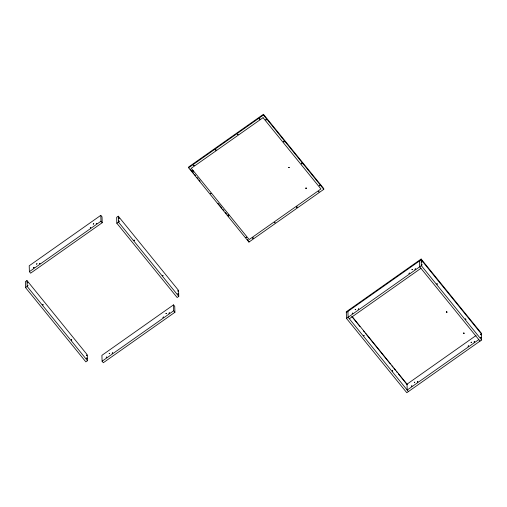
<?xml version="1.0" encoding="UTF-8"?>
<svg xmlns="http://www.w3.org/2000/svg" width="507" height="507" viewBox="0 0 507 507"><rect width="100%" height="100%" fill="white"/><g stroke="black" fill="none" stroke-linecap="round" stroke-linejoin="round"><path stroke-width="0.76" d="M192.47 170.618L192.85 170.973L193.148 170.618M302.045 163.039L301.392 163.115M306.443 187.882L305.765 187.882M215.912 149.311L215.285 149.311M259.85 118.353L259.223 118.346M228.796 214.721L228.169 214.715M253.126 237.51L252.499 237.51M446.952 311.577L446.325 311.577M284.135 141.219L283.597 141.219M297.02 206.622L296.481 206.622M100.811 215.329L29.21 265.782L29.387 271.67L30.61 273.178L102.205 222.725L102.034 216.838L100.811 215.329L100.982 221.217L102.205 222.725M29.387 271.67L100.982 221.217M26.979 280.542L25.35 281.689L25.527 287.577L85.841 361.865L87.47 360.718L87.293 354.83L26.979 280.542L27.15 286.43L87.47 360.718M118.283 216.197L116.654 217.345L116.832 223.232L177.146 297.52L178.775 296.373L178.597 290.486L118.283 216.197L118.461 222.085L178.775 296.373M263.444 114.29L188.591 167.037L188.61 167.785L248.931 242.08L323.783 189.326L323.758 188.579L263.444 114.29L263.463 115.038L323.783 189.326M188.61 167.785L263.463 115.038M25.527 287.577L27.15 286.43M116.832 223.232L118.461 222.085M173.514 304.878L101.913 355.337L102.091 361.225L103.314 362.733L174.915 312.274L174.738 306.386L173.514 304.878L173.692 310.766L174.915 312.274M102.091 361.225L173.692 310.766M421.14 259.033L346.281 311.786L346.484 318.421L406.798 392.71L481.65 339.963L481.454 333.327L421.14 259.033L421.336 265.668L481.65 339.963M346.306 312.534L421.159 259.78L481.473 334.075M346.484 318.421L421.336 265.668M349.336 318.783L420.93 268.323M476.041 335.526L406.842 384.293L398.363 373.849M478.798 339.595L407.197 390.054L407.026 384.167M464 332.839L463.588 332.833M480.021 341.11L419.707 266.815L419.53 260.928M351.921 316.298L407.254 384.445M351.972 316.71L359.951 326.54M363.443 330.843L364.444 332.066M365.439 333.295L390.384 364.02M391.879 365.864L392.874 367.093M393.876 368.316L395.371 370.161M396.366 371.39L397.368 372.62M408.427 391.562L348.106 317.274L347.935 311.387M190.087 168.882L193.573 173.179M194.574 174.408L195.569 175.637M197.065 177.475L198.06 178.705M199.061 179.934L200.056 181.164M218.004 203.263L221.99 208.174M222.985 209.404L223.986 210.633M225.476 212.477L226.477 213.701M227.472 214.93L228.467 216.159M247.41 239.488L248.411 240.717M248.905 241.332L248.931 242.08M192.495 171.36L193.167 171.448L192.495 171.36M193.408 165.314L194.08 165.396L193.408 165.314M210.329 193.332L211.001 193.414L210.329 193.332M215.285 149.895L215.957 149.983L215.285 149.895M228.169 215.298L228.841 215.386L228.169 215.298M237.346 134.349L238.017 134.437L237.346 134.349M246.003 237.27L246.675 237.352L246.003 237.27M252.499 238.094L253.17 238.182L252.499 238.094M259.223 118.936L259.895 119.018L259.223 118.936M265.719 119.76L266.39 119.842L265.719 119.76M274.376 222.674L275.048 222.763L274.376 222.674M283.559 141.726L284.231 141.814L283.559 141.726M288.635 167.411L289.307 167.5L288.635 167.411M296.437 207.135L297.108 207.217L296.437 207.135M301.392 163.698L302.064 163.78L301.392 163.698M305.791 188.547L306.462 188.629L305.791 188.547M318.314 191.716L318.985 191.798L318.314 191.716M319.226 185.663L319.898 185.752L319.226 185.663M446.325 312.16L447.003 312.242L446.325 312.16M463.48 333.289L464.159 333.378L463.48 333.289M33.525 267.873L34.058 267.531L33.525 267.873M36.46 264.115L36.986 263.741L36.46 264.115M39.495 263.665L40.015 263.298L39.521 263.621M90.297 227.865L90.823 227.497L90.322 227.814M93.231 224.107L93.757 223.733L93.231 224.107M96.267 223.657L96.799 223.314L96.267 223.657M106.236 357.422L106.755 357.055L106.236 357.422M109.17 353.664L109.702 353.322L109.195 353.613M112.199 353.221L112.725 352.853L112.199 353.221M163.007 317.414L163.527 317.046L163.007 317.414M165.941 313.656L166.461 313.288L165.966 313.605M168.97 313.212L169.509 312.87L168.97 313.212M352.251 313.472L352.777 313.104L352.251 313.472M355.185 309.714L355.711 309.346L355.185 309.714M358.215 309.27L358.741 308.902L358.215 309.27M409.022 273.463L409.548 273.096L409.022 273.463M411.957 269.705L412.489 269.363L411.957 269.705M414.986 269.261L415.512 268.894L414.986 269.261M411.342 386.258L411.868 385.884L411.342 386.258M414.276 382.493L414.802 382.126L414.301 382.443M417.305 382.05L417.831 381.682L417.305 382.05M468.113 346.249L468.645 345.901L468.113 346.249M471.047 342.485L471.58 342.143L471.073 342.434M474.083 342.041L474.603 341.674L474.083 342.041M27.429 282.348L27.828 282.9L27.429 282.348M27.517 285.251L27.917 285.796L27.517 285.251M42.778 304.447L43.177 304.999L42.797 304.441M71.373 339.665L71.766 340.216L71.392 339.658M118.739 218.004L119.132 218.549L118.79 218.01M118.822 220.906L119.221 221.451L118.822 220.906M86.52 355.128L86.919 355.68L86.545 355.122M86.608 358.031L86.989 358.588L86.608 358.031M134.082 240.103L134.482 240.654L134.133 240.109M162.677 275.32L163.077 275.865L162.696 275.314M177.83 290.784L178.223 291.335L177.881 290.79M177.913 293.686L178.312 294.237L177.932 293.68M363.734 335.292L364.134 335.843L363.753 335.285M392.329 370.509L392.722 371.061L392.329 370.509M421.615 261.587L422.008 262.138L421.634 261.58M421.697 264.489L422.097 265.041L421.716 264.483M436.958 283.686L437.357 284.237L436.977 283.679M465.553 318.903L465.952 319.454L465.603 318.916M480.706 334.367L481.099 334.918L480.725 334.367M480.788 337.269L481.187 337.82L480.807 337.269M263.063 117.694L191.285 168.273L249.152 239.551L320.931 188.965L263.063 117.694"/></g></svg>
